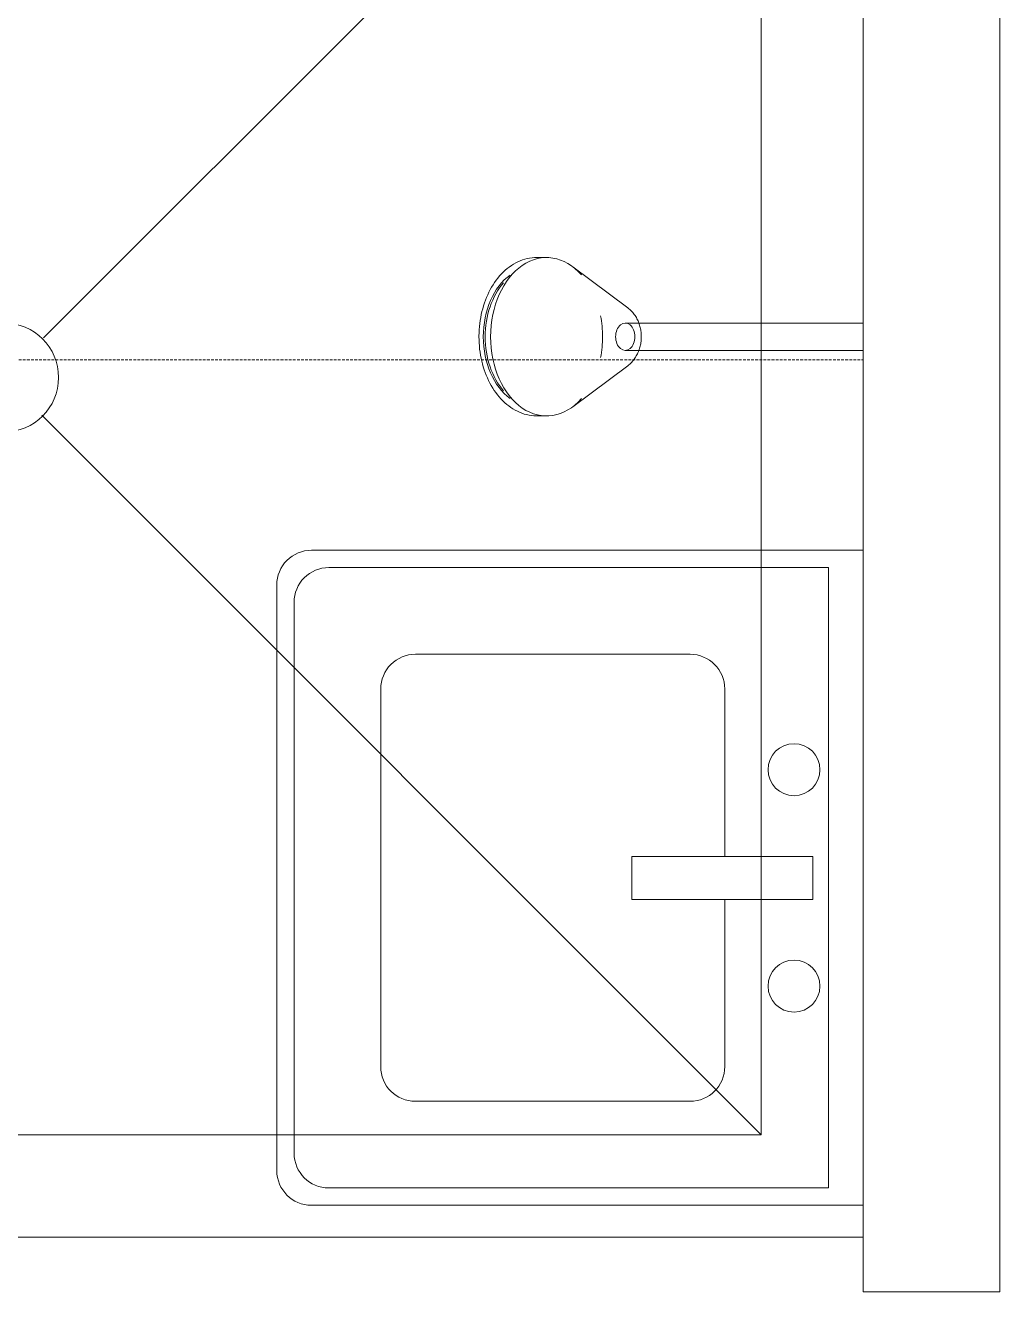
# Model space of a CAD drawing. Header units: millimetres. Extents: x -677815 to 406757, y -145898 to 39000.
# Drawn here: x 136776 to 137490, y 10700 to 11628 of the extents above; entities that cross this region are included whole.
import ezdxf

# ---------------------------------------------------------------- set-up
doc = ezdxf.new("R2010")
doc.units = ezdxf.units.MM
doc.header["$LTSCALE"] = 8
doc.linetypes.add('Xref building Toll$0$HIDDEN', pattern=[0.375, 0.25, -0.125])
doc.layers.add('Xref building Toll$0$A-WALL', color=8, linetype='Continuous', lineweight=9)
doc.layers.add('Xref building Toll$0$P-SANR-FIXT', color=8, linetype='Continuous', lineweight=9)

# ---------------------------------------------------------------- blocks, each defined once
blk = doc.blocks.new('Xref building Toll$0$Shower Stall-2D - Shower Stall-2D-1628917-MASTER GROUND FLOOR')
at = {"layer": 'Xref building Toll$0$P-SANR-FIXT'}
for p, q in [((1260, 1260), (1260, 0)), ((1185, 1185), (658.95, 658.95)), ((1185, 1185), (1185, 75)), ((657.62, 602.38), (1185, 75)), ((1185, 75), (75, 75)), ((1260, 0), (0, 0))]:
    blk.add_line(p, q, dxfattribs=at)
for start, end in [(360, 180), (180, 360)]:
    blk.add_arc((630, 630), 40, start, end, dxfattribs=at)
blk = doc.blocks.new('Xref building Toll$0$Shower _3_ - Shower _3_-V329-MASTER GROUND FLOOR')
at = {"layer": 'Xref building Toll$0$P-SANR-FIXT'}
for p, q in [((-58.04, 249.29), (-58.04, 242.22)), ((58.04, 242.22), (58.04, 249.29)), ((-51.34, 223.08), (-21.27, 182.74)), ((21.27, 182.74), (51.34, 223.08)), ((-10, 184.54), (-10, 152.72)), ((10, 152.72), (10, 184.54)), ((-10, 25.44), (-10, 10)), ((10, 10), (10, 25.44))]:
    blk.add_line(p, q, dxfattribs=at)
at = {"layer": 'Xref building Toll$0$P-SANR-FIXT', "flags": 128}
for points in [[(0, 291.79), (-2.26, 291.76), (-4.52, 291.66), (-6.77, 291.5), (-9.02, 291.28), (-11.25, 290.99), (-13.46, 290.64), (-15.65, 290.23), (-17.82, 289.75), (-19.97, 289.22), (-22.09, 288.62), (-24.17, 287.96), (-26.22, 287.24), (-28.23, 286.47), (-30.2, 285.63), (-32.12, 284.74), (-34, 283.79), (-35.83, 282.79), (-37.61, 281.73), (-39.33, 280.62), (-40.99, 279.46), (-42.59, 278.25), (-44.13, 276.98), (-45.6, 275.67), (-47, 274.31), (-48.33, 272.91), (-49.59, 271.47), (-50.76, 269.98), (-51.86, 268.45), (-52.88, 266.89), (-53.81, 265.29), (-54.66, 263.65), (-55.41, 261.99), (-56.08, 260.3), (-56.65, 258.58), (-57.12, 256.85), (-57.5, 255.09), (-57.78, 253.33), (-57.95, 251.55), (-58.03, 249.77), (-58.04, 249.29)], [(58.04, 249.29), (57.99, 251.07), (57.83, 252.85), (57.58, 254.62), (57.23, 256.38), (56.78, 258.12), (56.24, 259.84), (55.6, 261.54), (54.87, 263.21), (54.05, 264.85), (53.14, 266.46), (52.15, 268.03), (51.07, 269.57), (49.91, 271.07), (48.68, 272.53), (47.37, 273.94), (45.98, 275.31), (44.53, 276.63), (43.01, 277.91), (41.43, 279.14), (39.78, 280.31), (38.08, 281.44), (36.31, 282.51), (34.5, 283.53), (32.64, 284.49), (30.72, 285.4), (28.76, 286.25), (26.76, 287.04), (24.73, 287.77), (22.65, 288.45), (20.54, 289.06), (18.41, 289.62), (16.24, 290.11), (14.05, 290.54), (11.85, 290.9), (9.62, 291.21), (7.38, 291.45), (5.13, 291.63), (2.87, 291.74), (0.61, 291.79), (0, 291.79)], [(-21.27, 182.74), (-20.64, 181.94), (-19.99, 181.18), (-19.31, 180.46), (-18.62, 179.78), (-17.9, 179.13), (-17.17, 178.52), (-16.43, 177.95), (-15.67, 177.42), (-14.9, 176.92), (-14.12, 176.45), (-13.34, 176.01), (-12.54, 175.6), (-11.74, 175.23), (-10.93, 174.88), (-10.12, 174.56), (-9.3, 174.27), (-8.48, 174.01), (-7.65, 173.77), (-6.83, 173.56), (-5.99, 173.37), (-5.16, 173.21), (-4.32, 173.08), (-3.48, 172.97), (-2.64, 172.88), (-1.8, 172.82), (-0.96, 172.78), (-0.12, 172.76), (0, 172.76)], [(0, 172.76), (0.84, 172.77), (1.68, 172.81), (2.52, 172.87), (3.36, 172.95), (4.2, 173.06), (5.04, 173.19), (5.88, 173.35), (6.71, 173.53), (7.54, 173.74), (8.36, 173.97), (9.19, 174.23), (10, 174.52), (10.82, 174.83), (11.63, 175.18), (12.43, 175.55), (13.22, 175.95), (14.01, 176.38), (14.79, 176.85), (15.56, 177.34), (16.32, 177.88), (17.07, 178.44), (17.8, 179.04), (18.52, 179.68), (19.21, 180.36), (19.89, 181.07), (20.55, 181.83), (21.18, 182.62), (21.27, 182.74)], [(-10, 152.72), (-10, 147.53), (-10, 142.14), (-10, 136.57), (-10, 130.82), (-10, 124.9), (-10, 118.82), (-10, 112.59), (-10, 106.22), (-10, 99.72), (-10, 93.11), (-10, 86.38), (-10, 79.56), (-10, 72.65), (-10, 65.67), (-10, 58.62), (-10, 51.52), (-10, 44.38), (-10, 37.2), (-10, 30.01), (-10, 25.44)], [(10, 25.44), (10, 32.64), (10, 39.83), (10, 46.99), (10, 54.12), (10, 61.2), (10, 68.23), (10, 75.19), (10, 82.06), (10, 88.85), (10, 95.54), (10, 102.11), (10, 108.56), (10, 114.88), (10, 121.06), (10, 127.08), (10, 132.94), (10, 138.62), (10, 144.13), (10, 149.45), (10, 152.72)]]:
    blk.add_lwpolyline(points, dxfattribs=at)
at = {"layer": 'Xref building Toll$0$P-SANR-FIXT'}
for centre, major_axis, start_param, end_param in [((0, 252.82), (-50.63, 0), 4.712389, 5.816786), ((0, 252.82), (50.63, 0), 0.466399, 1.570796), ((0, 242.22), (-58.04, 0), 4.712389, 6.956384), ((0, 251.41), (-50.63, 0), 4.712389, 5.609987), ((0, 251.41), (50.63, 0), 0.673198, 1.570796), ((0, 242.22), (58.04, 0), 5.609987, 7.853982), ((0, 242.22), (58.04, 0), 4.445548, 4.712389), ((0, 242.22), (-58.04, 0), 1.570796, 1.837638), ((0, 184.54), (10, 0), 1.570796, 4.712389), ((0, 184.54), (10, 0), 4.712389, 7.853982)]:
    blk.add_ellipse(centre, major_axis=major_axis, ratio=0.707107, start_param=start_param, end_param=end_param, dxfattribs=at)
blk = doc.blocks.new('Xref building Toll$0$ada_hand_sink_737 - 480 x 430mm-2215019-MASTER GROUND FLOOR')
at = {"layer": 'Xref building Toll$0$P-SANR-FIXT', "linetype": 'Xref building Toll$0$HIDDEN'}
blk.add_line((673.3, 1269.2), (673.3, 50), dxfattribs=at)
at = {"layer": 'Xref building Toll$0$P-SANR-FIXT'}
for p, q in [((508.2, 480.01), (78.98, 480.01)), ((495.5, 467.31), (91.68, 467.31)), ((53.58, 454.61), (53.58, 50)), ((533.6, 50), (533.6, 454.61)), ((66.28, 441.91), (66.28, 75.4)), ((520.9, 75.4), (520.9, 441.91)), ((432, 403.81), (155.18, 403.81)), ((129.78, 378.41), (129.78, 177)), ((457.4, 177), (457.4, 378.41)), ((277.71, 87.01), (277.71, 219.64)), ((277.71, 219.64), (309.31, 219.64)), ((309.31, 219.64), (309.31, 87.01)), ((155.18, 151.6), (277.71, 151.6)), ((309.31, 151.6), (432, 151.6)), ((309.31, 87.01), (277.71, 87.01)), ((66.28, 75.4), (520.9, 75.4)), ((102.89, 50), (913.11, 50))]:
    blk.add_line(p, q, dxfattribs=at)
for centre, radius, start, end in [((78.98, 454.61), 25.4, 90, 180), ((508.2, 454.61), 25.4, 360, 90), ((91.68, 441.91), 25.4, 90, 180), ((495.5, 441.91), 25.4, 360, 90), ((155.18, 378.41), 25.4, 90, 180), ((432, 378.41), 25.4, 360, 90), ((155.18, 177), 25.4, 180, 270), ((432, 177), 25.4, 270, 0), ((214.21, 100.8), 19.05, 0, 180), ((372.81, 100.8), 19.05, 0, 180), ((214.21, 100.8), 19.05, 180, 0), ((372.81, 100.8), 19.05, 180, 0)]:
    blk.add_arc(centre, radius, start, end, dxfattribs=at)
blk = doc.blocks.new('Xref building Toll$0$building block 28092016')
at = {"layer": 'Xref building Toll$0$A-WALL'}
for p, q in [((859939.92, -660799.46), (859939.92, -659399.46)), ((860039.92, -659399.46), (860039.92, -660799.46)), ((860039.92, -660799.46), (859939.92, -660799.46))]:
    blk.add_line(p, q, dxfattribs=at)
at = {"layer": 'Xref building Toll$0$P-SANR-FIXT'}
blk.add_blockref('Xref building Toll$0$Shower Stall-2D - Shower Stall-2D-1628917-MASTER GROUND FLOOR', (858679.92, -660759.46), dxfattribs=at)
at = {"layer": 'Xref building Toll$0$P-SANR-FIXT', "rotation": 90}
for name, p in [('Xref building Toll$0$ada_hand_sink_737 - 480 x 430mm-2215019-MASTER GROUND FLOOR', (859989.92, -660789.72)), ('Xref building Toll$0$Shower _3_ - Shower _3_-V329-MASTER GROUND FLOOR', (859949.92, -660099.59))]:
    blk.add_blockref(name, p, dxfattribs=at)
blk = doc.blocks.new('Xref building Toll')
blk.add_blockref('Xref building Toll$0$building block 28092016', (-722549.64, 671499.46))

msp = doc.modelspace()

# ---------------------------------------------------------------- block references
msp.add_blockref('Xref building Toll', (0, 0))

doc.saveas('drawing.dxf')
